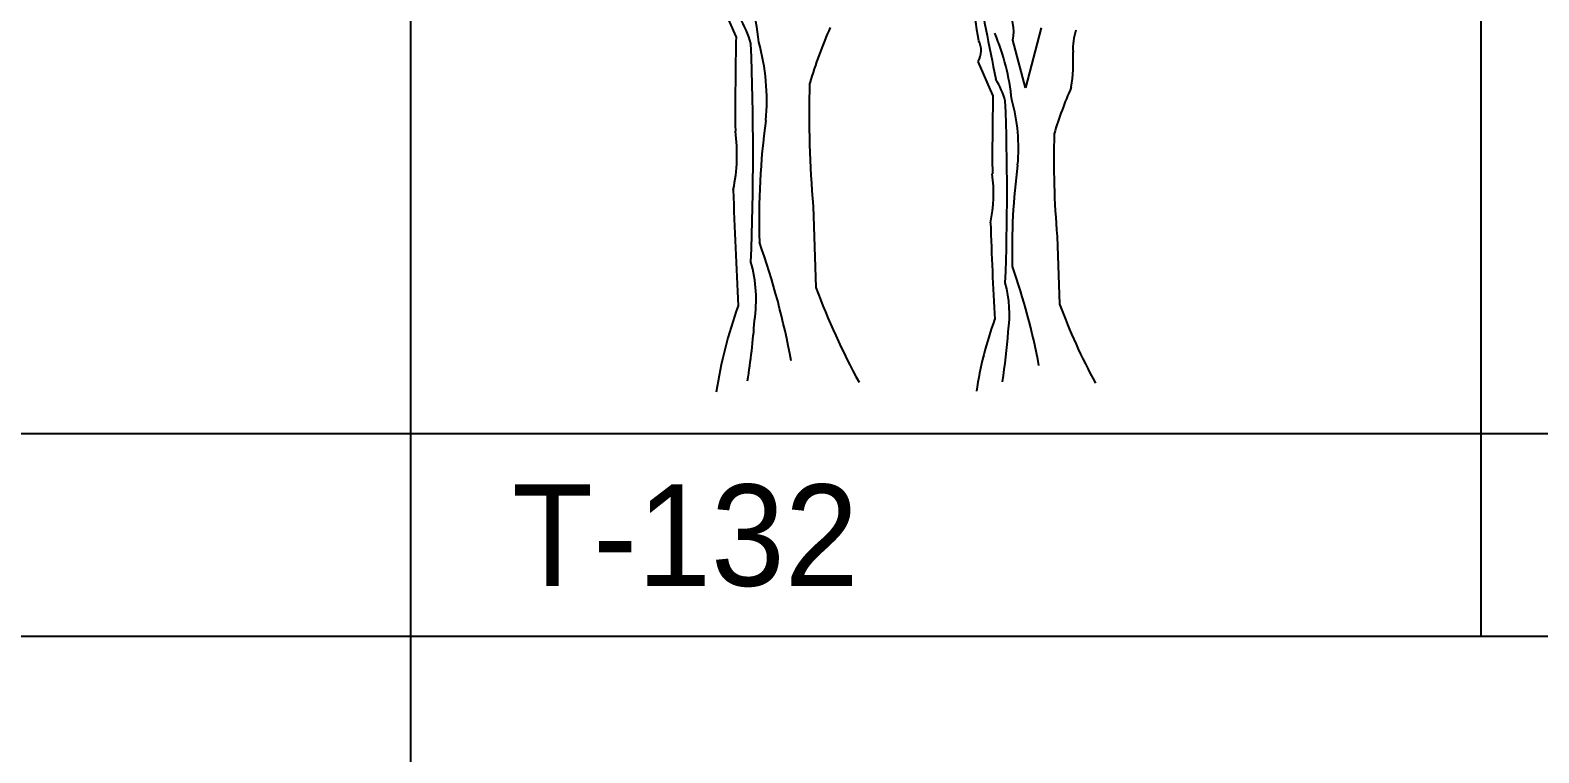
# Model space of a CAD drawing. Header units: millimetres. Extents: x 0 to 25200, y 0 to 17820.
# Drawn here: x 6483 to 8269, y 2460 to 3316 of the extents above; entities that cross this region are included whole.
import ezdxf
from ezdxf.enums import TextEntityAlignment as Align

# ---------------------------------------------------------------- set-up
doc = ezdxf.new("R2010")
doc.units = ezdxf.units.MM
doc.header["$LTSCALE"] = 100
doc.header["$MEASUREMENT"] = 0
for name, color, linetype in [('CO-TREE', 251, 'Continuous'), ('TB-FORM', 7, 'Continuous'), ('TB-TEXT', 4, 'Continuous')]:
    doc.layers.add(name, color=color, linetype=linetype)
doc.styles.add('DH-TEXT', font='')
doc.styles.get('DH-TEXT').set_extended_font_data('HY울릉도L')

# ---------------------------------------------------------------- blocks, each defined once
blk = doc.blocks.new('T-132')
at = {"layer": 'CO-TREE'}
for p, q in [((23.4, 420.7), (2.5, 468.4)), ((384.5, 431), (365.7, 359.9)), ((365.7, 359.9), (351, 416.4)), ((327.3, 351.5), (309.9, 391.3)), ((114.6, 220), (117.9, 123.8)), ((403.3, 184.2), (406.1, 104.1))]:
    blk.add_line(p, q, dxfattribs=at)
for centre, radius, start, end in [((-1964.9, 48.1), 2305, 9.1745, 11.8356), ((-267.6, 382.9), 319.3, 5.6035, 23.1836), ((5552.3, 1445.4), 5331, 190.3368, 191.6342), ((305.3, 426.5), 46.8, 347.5331, 37.083), ((-89.5, 374.3), 135.9, 16.2604, 30.51), ((684.5, 192.3), 599.6, 156.4774, 163.2073), ((3725.2, 337.1), 3702.8, 178.7052, 180.4397), ((-3286.9, 283.1), 3330.4, 357.7762, 2.2238), ((-191.7, 345.5), 251.4, 354.464, 15.8318), ((288.2, 404.1), 25.2, 329.4466, 27.2802), ((84.8, 320), 266.1, 5.6035, 23.1836), ((488.4, 406.6), 66.4, 160.9946, 183.6133), ((211.9, 392), 210.5, 351.4281, 2.8471), ((1364.5, 328.7), 1254.6, 178.3195, 184.9725), ((233.2, 312.8), 113.3, 16.2604, 30.51), ((878.2, 161.2), 499.7, 156.4774, 163.2073), ((3412.2, 281.8), 3085.6, 178.7052, 180.4397), ((-2431.3, 236.9), 2775.4, 357.7762, 2.2238), ((148.1, 288.8), 209.5, 354.464, 15.8318), ((-184.3, 281.4), 208.7, 348.3494, 7.5105), ((939.8, 203), 889.2, 172.3579, 181.6515), ((1444.9, 274.9), 1045.5, 178.3195, 184.9725), ((1091, 170), 741, 172.3579, 181.6515), ((154.2, 235.4), 173.9, 348.3494, 7.5105), ((5669.9, 411.7), 5652.5, 181.7482, 183.14), ((5032.8, 344), 4710.4, 181.7482, 183.14), ((-832.4, -134.6), 936.9, 10.5421, 19.4481), ((-116.7, 109.6), 163.8, 351.1934, 15.7014), ((-385.8, -111.3), 780.7, 10.5421, 19.4481), ((210.5, 92.2), 136.5, 351.1934, 15.7014), ((909.5, 416.5), 844, 200.292, 208.6603), ((521.7, -78.3), 527.6, 160.0161, 171.4699), ((1065.8, 348), 703.3, 200.292, 208.6603), ((-682.1, 134), 729, 350.4756, 356.1047), ((742.6, -64.3), 439.7, 160.0161, 171.4699), ((-260.6, 112.6), 607.5, 350.4756, 356.1047)]:
    blk.add_arc(centre, radius, start, end, dxfattribs=at)

msp = doc.modelspace()

# ---------------------------------------------------------------- linework, layer by layer
at = {"layer": 'TB-FORM', "color": 251}
for p, q in [((6933.3, 16350), (6933.3, 510)), ((8200, 16350), (8200, 2598)), ((12000, 2838), (600, 2838)), ((12000, 2598), (600, 2598))]:
    msp.add_line(p, q, dxfattribs=at)

# ---------------------------------------------------------------- block references
at = {"layer": 'CO-TREE'}
msp.add_blockref('T-132', (7295.1, 2887.3), dxfattribs=at)

# ---------------------------------------------------------------- texts
at = {"layer": 'TB-TEXT', "style": 'DH-TEXT'}
msp.add_text('T-132', height=120, dxfattribs=at).set_placement((7053.3, 2718), align=Align.MIDDLE_LEFT)

doc.saveas('drawing.dxf')
